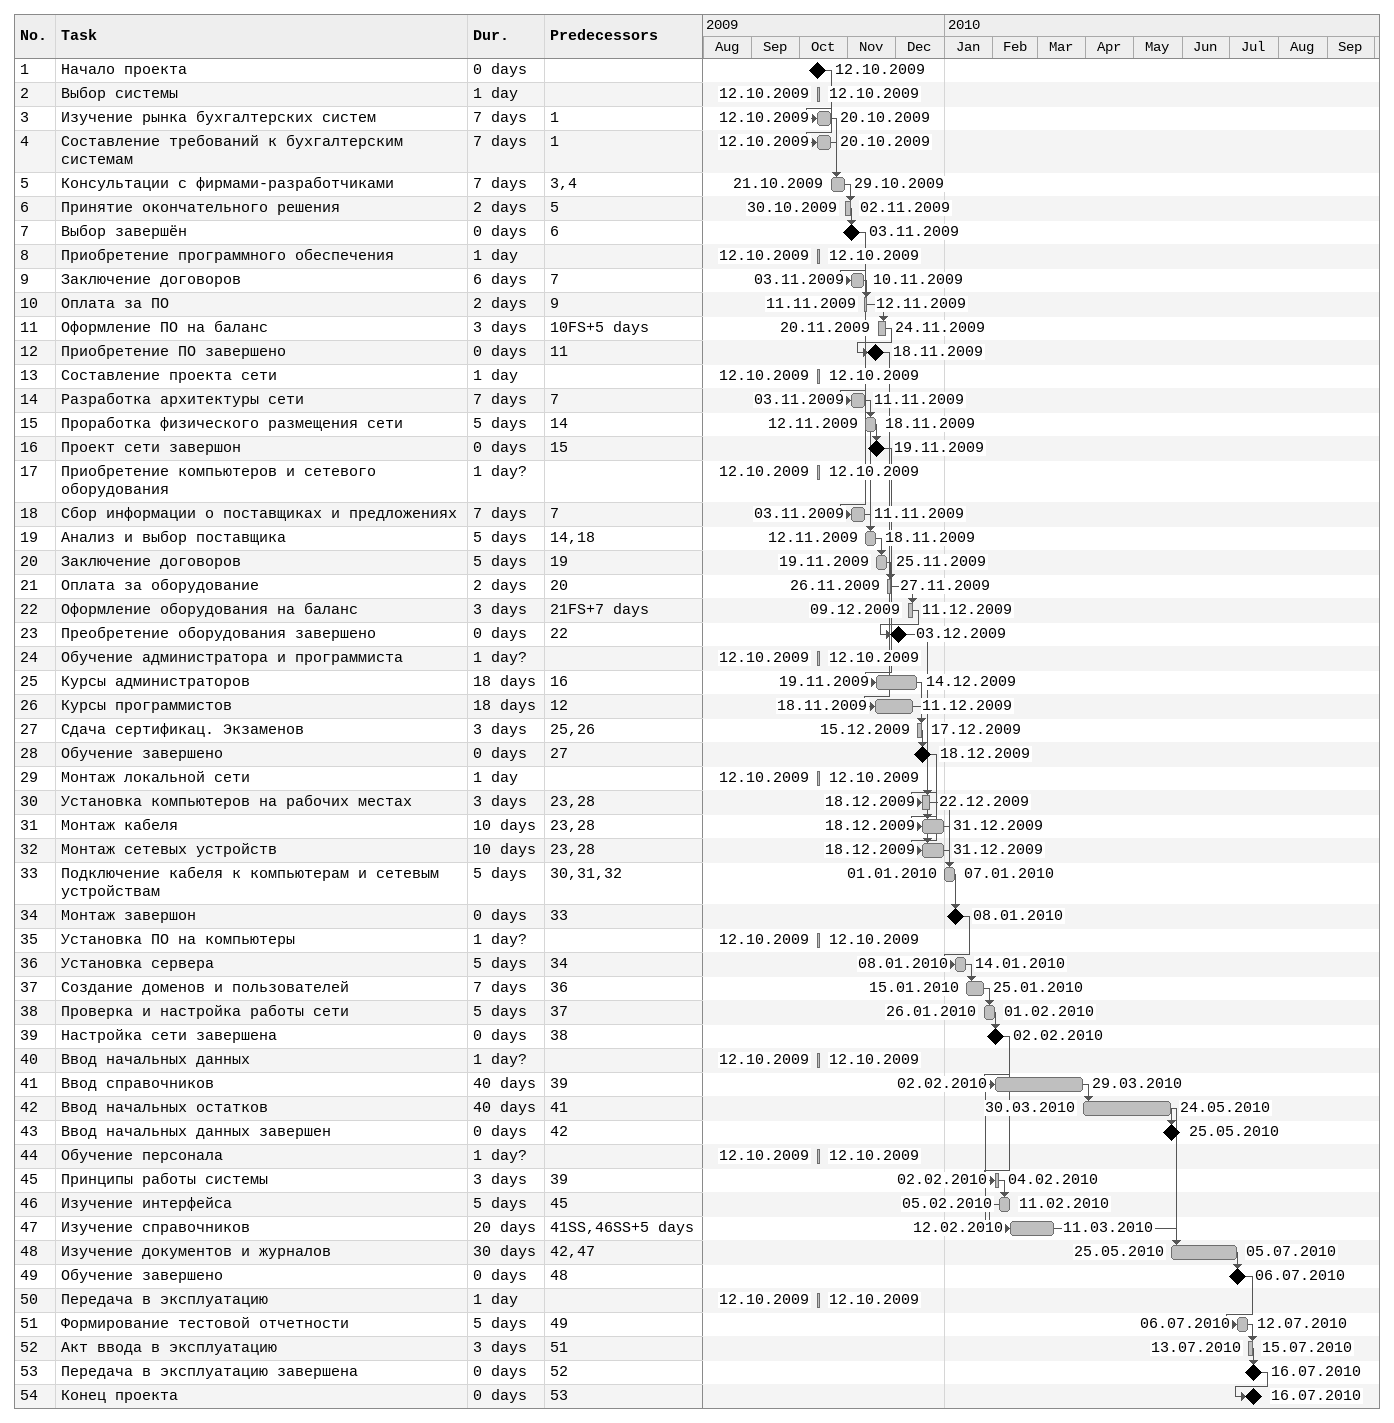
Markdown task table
| ID | Task | Duration | Start | Finish | Predecessors |
|---|---|---|---|---|---|
| 1 | Начало проекта | 0d | 2009-10-12 | 2009-10-12 |  |
| 2 | Выбор системы | 1d | 2009-10-12 | 2009-10-12 |  |
| 3 | Изучение рынка бухгалтерских систем | 7d | 2009-10-12 | 2009-10-20 | 1 |
| 4 | Составление требований к бухгалтерским системам | 7d | 2009-10-12 | 2009-10-20 | 1 |
| 5 | Консультации с фирмами-разработчиками | 7d | 2009-10-21 | 2009-10-29 | 3, 4 |
| 6 | Принятие окончательного решения | 2d | 2009-10-30 | 2009-11-02 | 5 |
| 7 | Выбор завершён | 0d | 2009-11-03 | 2009-11-03 | 6 |
| 8 | Приобретение программного обеспечения | 1d | 2009-10-12 | 2009-10-12 |  |
| 9 | Заключение договоров | 6d | 2009-11-03 | 2009-11-10 | 7 |
| 10 | Оплата за ПО | 2d | 2009-11-11 | 2009-11-12 | 9 |
| 11 | Оформление ПО на баланс | 3d | 2009-11-20 | 2009-11-24 | 10FS+5d |
| 12 | Приобретение ПО завершено | 0d | 2009-11-18 | 2009-11-18 | 11 |
| 13 | Составление проекта сети | 1d | 2009-10-12 | 2009-10-12 |  |
| 14 | Разработка архитектуры сети | 7d | 2009-11-03 | 2009-11-11 | 7 |
| 15 | Проработка физического размещения сети | 5d | 2009-11-12 | 2009-11-18 | 14 |
| 16 | Проект сети завершон | 0d | 2009-11-19 | 2009-11-19 | 15 |
| 17 | Приобретение компьютеров и сетевого оборудования | 1d? | 2009-10-12 | 2009-10-12 |  |
| 18 | Сбор информации о поставщиках и предложениях | 7d | 2009-11-03 | 2009-11-11 | 7 |
| 19 | Анализ и выбор поставщика | 5d | 2009-11-12 | 2009-11-18 | 14, 18 |
| 20 | Заключение договоров | 5d | 2009-11-19 | 2009-11-25 | 19 |
| 21 | Оплата за оборудование | 2d | 2009-11-26 | 2009-11-27 | 20 |
| 22 | Оформление оборудования на баланс | 3d | 2009-12-09 | 2009-12-11 | 21FS+7d |
| 23 | Преобретение оборудования завершено | 0d | 2009-12-03 | 2009-12-03 | 22 |
| 24 | Обучение администратора и программиста | 1d? | 2009-10-12 | 2009-10-12 |  |
| 25 | Курсы администраторов | 18d | 2009-11-19 | 2009-12-14 | 16 |
| 26 | Курсы программистов | 18d | 2009-11-18 | 2009-12-11 | 12 |
| 27 | Сдача сертификац. Экзаменов | 3d | 2009-12-15 | 2009-12-17 | 25, 26 |
| 28 | Обучение завершено | 0d | 2009-12-18 | 2009-12-18 | 27 |
| 29 | Монтаж локальной сети | 1d | 2009-10-12 | 2009-10-12 |  |
| 30 | Установка компьютеров на рабочих местах | 3d | 2009-12-18 | 2009-12-22 | 23, 28 |
| 31 | Монтаж кабеля | 10d | 2009-12-18 | 2009-12-31 | 23, 28 |
| 32 | Монтаж сетевых устройств | 10d | 2009-12-18 | 2009-12-31 | 23, 28 |
| 33 | Подключение кабеля к компьютерам и сетевым устройствам | 5d | 2010-01-01 | 2010-01-07 | 30, 31, 32 |
| 34 | Монтаж завершон | 0d | 2010-01-08 | 2010-01-08 | 33 |
| 35 | Установка ПО на компьютеры | 1d? | 2009-10-12 | 2009-10-12 |  |
| 36 | Установка сервера | 5d | 2010-01-08 | 2010-01-14 | 34 |
| 37 | Создание доменов и пользователей | 7d | 2010-01-15 | 2010-01-25 | 36 |
| 38 | Проверка и настройка работы сети | 5d | 2010-01-26 | 2010-02-01 | 37 |
| 39 | Настройка сети завершена | 0d | 2010-02-02 | 2010-02-02 | 38 |
| 40 | Ввод начальных данных | 1d? | 2009-10-12 | 2009-10-12 |  |
| 41 | Ввод справочников | 40d | 2010-02-02 | 2010-03-29 | 39 |
| 42 | Ввод начальных остатков | 40d | 2010-03-30 | 2010-05-24 | 41 |
| 43 | Ввод начальных данных завершен | 0d | 2010-05-25 | 2010-05-25 | 42 |
| 44 | Обучение персонала | 1d? | 2009-10-12 | 2009-10-12 |  |
| 45 | Принципы работы системы | 3d | 2010-02-02 | 2010-02-04 | 39 |
| 46 | Изучение интерфейса | 5d | 2010-02-05 | 2010-02-11 | 45 |
| 47 | Изучение справочников | 20d | 2010-02-12 | 2010-03-11 | 41SS, 46SS+5d |
| 48 | Изучение документов и журналов | 30d | 2010-05-25 | 2010-07-05 | 42, 47 |
| 49 | Обучение завершено | 0d | 2010-07-06 | 2010-07-06 | 48 |
| 50 | Передача в эксплуатацию | 1d | 2009-10-12 | 2009-10-12 |  |
| 51 | Формирование тестовой отчетности | 5d | 2010-07-06 | 2010-07-12 | 49 |
| 52 | Акт ввода в эксплуатацию | 3d | 2010-07-13 | 2010-07-15 | 51 |
| 53 | Передача в эксплуатацию завершена | 0d | 2010-07-16 | 2010-07-16 | 52 |
| 54 | Конец проекта | 0d | 2010-07-16 | 2010-07-16 | 53 |
